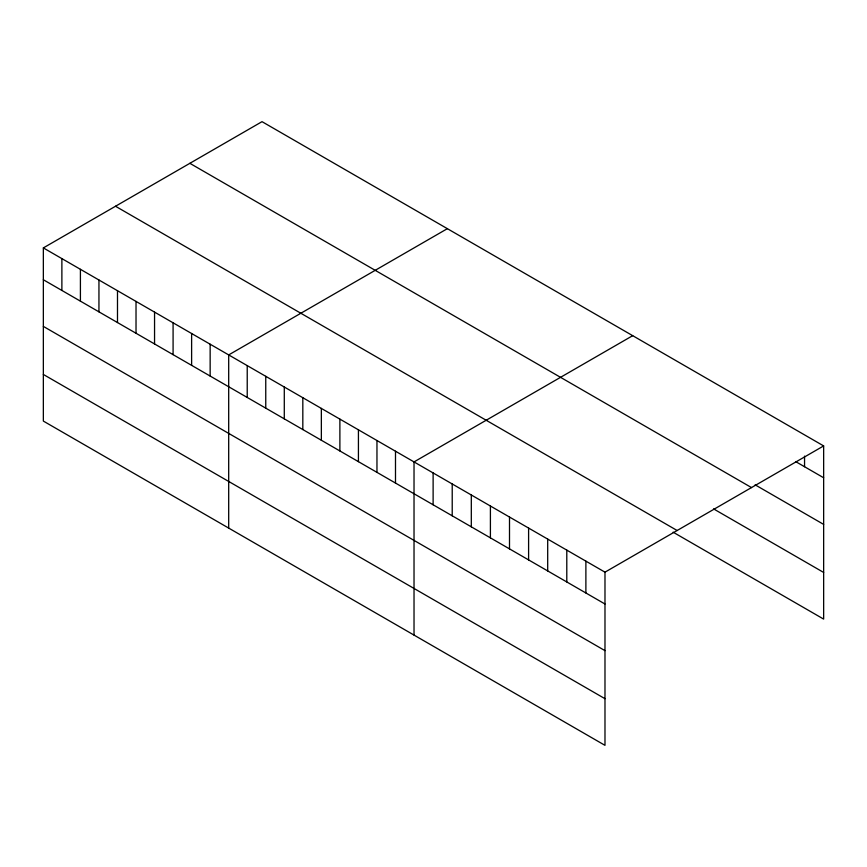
<?xml version="1.0" encoding="UTF-8"?>
<svg xmlns="http://www.w3.org/2000/svg" width="867" height="867" viewBox="0 0 867 867"><rect width="100%" height="100%" fill="white"/><g stroke="black" fill="none" stroke-linecap="round" stroke-linejoin="round"><path stroke-width="1.3" d="M43.35 247.908L604.982 572.166L604.982 745.338L43.35 421.08L43.35 247.908L262.018 121.662L823.65 445.92L823.65 619.092L673.128 532.186M447.361 228.671L228.693 354.917L228.693 528.09M632.693 335.67L414.025 461.916L414.025 635.088M604.982 572.166L823.65 445.92M795.57 461.547L823.65 477.76M755.135 484.837L823.65 524.394M189.862 163.321L751.494 487.579M713.574 508.896L823.65 572.448M115.506 206.248L677.138 530.506M43.35 279.748L604.982 604.006M43.35 326.393L604.982 650.64M43.35 374.446L604.982 698.694M804.554 456.118L804.554 466.728M585.886 561.144L585.886 592.974M566.79 550.111L566.79 581.952M547.695 539.09L547.695 570.93M528.599 528.068L528.599 559.909M509.503 517.046L509.503 548.876M490.408 506.014L490.408 537.854M471.312 494.992L471.312 526.833M452.216 483.97L452.216 515.811M433.121 472.938L433.121 504.778M395.493 451.219L395.493 483.06M376.961 440.512L376.961 472.352M358.429 429.815L358.429 461.656M339.886 419.119L339.886 450.959M321.354 408.411L321.354 440.252M302.821 397.715L302.821 429.555M284.289 387.018L284.289 418.859M265.757 376.311L265.757 408.151M247.225 365.614L247.225 397.454M210.15 344.21L210.15 376.05M191.618 333.513L191.618 365.354M173.086 322.817L173.086 354.646M154.554 312.109L154.554 343.95M136.021 301.413L136.021 333.253M117.489 290.716L117.489 322.546M98.946 280.008L98.946 311.849M80.414 269.312L80.414 301.152M61.882 258.615L61.882 290.445"/></g></svg>
